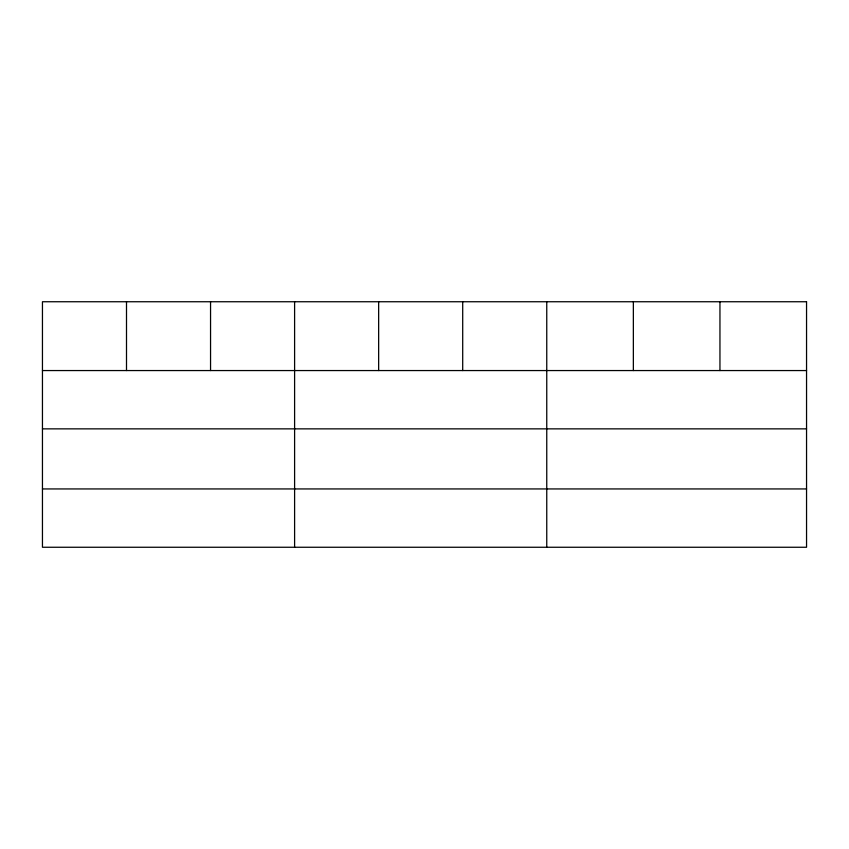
<?xml version="1.0" encoding="UTF-8"?>
<svg xmlns="http://www.w3.org/2000/svg" width="849" height="849" viewBox="0 0 849 849"><rect width="100%" height="100%" fill="white"/><g stroke="black" fill="none" stroke-linecap="round" stroke-linejoin="round"><path stroke-width="1.27" d="M42.45 370.557L806.55 370.557M42.45 428.862L806.55 428.862M42.45 488.939L806.55 488.939M719.952 301.745L719.952 370.557M633.354 301.745L633.354 370.557M546.756 301.745L546.756 547.255M462.705 301.745L462.705 370.557M378.654 301.745L378.654 370.557M294.603 301.745L294.603 547.255M210.552 301.745L210.552 370.557M126.501 301.745L126.501 370.557M806.55 301.745L42.45 301.745L42.45 547.255L806.55 547.255L806.55 301.745"/></g></svg>
